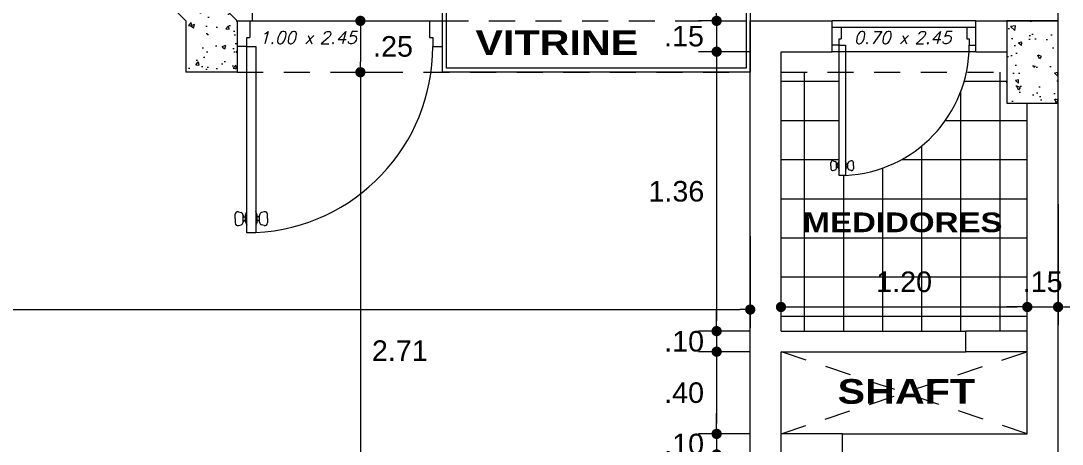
# Model space of a CAD drawing. Header units: millimetres. Extents: x 2178 to 2304, y 1220 to 1359.
# Drawn here: x 2189.9 to 2194.97, y 1332.26 to 1334.32 of the extents above; entities that cross this region are included whole.
import ezdxf
from ezdxf.enums import TextEntityAlignment as Align

# ---------------------------------------------------------------- set-up
doc = ezdxf.new("R2010")
doc.units = ezdxf.units.MM
doc.linetypes.add('HIDDEN', pattern=[9.524999999999999, 6.35, -3.175])
doc.layers.get('0').update_dxf_attribs({"lineweight": 0})
for name, color, linetype, lineweight in [('carpinteria', 12, 'Continuous', 5), ('PLUMA 7', 10, 'Continuous', 0), ('PROY', 13, 'HIDDEN', 13), ('TEXTO', 5, 'Continuous', 18), ('TEXTOS', 42, 'Continuous', 13)]:
    doc.layers.add(name, color=color, linetype=linetype, lineweight=lineweight)
doc.layers.add('pisos....', color=7, linetype='Continuous', lineweight=5, true_color=0x7c7f7e)
doc.styles.add('ARIAL', font='arial.ttf')
doc.styles.add('ARIAL-N', font='arialbd.ttf')
doc.styles.add('SIMPLEX', font='simplex.shx', dxfattribs={"width": 1.2, "oblique": 15})
doc.dimstyles.new('RPM 50', dxfattribs={"dimtxt": 0.1, "dimasz": 0.05, "dimexe": 0.08849999999999973, "dimexo": 0.1535, "dimgap": 0.07099999999999997, "dimtad": 2, "dimtih": 1, "dimtoh": 1, "dimzin": 4, "dimdsep": 46, "dimtxsty": 'ARIAL', "dimblk": 'DOT', "dimcen": 0.4, "dimdle": 0.25, "dimclrd": 8, "dimclre": 8, "dimclrt": 9, "dimadec": 0, "dimazin": 0, "dimtfac": 1, "dimtix": 1, "dimtmove": 0, "dimatfit": 3, "dimldrblk": 'DOT', "dimfxl": 0.5, "dimfxlon": 1, "dimlwd": 0, "dimlwe": 0, "dimarcsym": 0})

# ---------------------------------------------------------------- blocks, each defined once
blk = doc.blocks.new('puerta de 0.80')
for p, q in [((0, 0.7578726278069325), (0, 0.8078726278070008)), ((0, 0.05787262780700075), (0, 0.8078726278070008)), ((0.1000000000000227, 0.770372627806978), (0.1000000000000227, 0.8078726278070008)), ((0, 0.7578726278069325), (0.06500000000005457, 0.7578726278069325)), ((0.06500000000005457, 0.7578726278069325), (0.06500000000005457, 0.770372627806978)), ((0.06500000000005457, 0.770372627806978), (0.1000000000000227, 0.770372627806978)), ((0.7699992280930701, 0.1257452267906274), (0.753031481821381, 0.1257452267906274)), ((0.7699992280930701, 0.1257452267906274), (0.7869669743646455, 0.1257452267906274)), ((0.743372223558481, 0.1131570363396577), (0.7462233707656196, 0.1025164101029077)), ((0.7820575276252839, 0.09510460055400927), (0.7558826290285197, 0.09510460055400927)), ((0.7558826290285197, 0.09510460055400927), (0.7579409285608563, 0.09510460055400927)), ((0.7820575276252839, 0.08545825626470105), (0.7558826290285197, 0.08545825626470105)), ((0.762940928560738, 0.09010460055401381), (0.762940928560738, 0.08545825626470105)), ((0.7770575276252885, 0.09010460055401381), (0.7770575276252885, 0.08545825626470105)), ((0.7841158271576205, 0.09510460055400927), (0.7820575276252839, 0.09510460055400927)), ((0.7966262326275455, 0.1131570363396577), (0.7937750854204069, 0.1025164101029077)), ((0, 0.007872627806932542), (0, 0.05787262780700075)), ((0, 0.05787262780700075), (0.06500000000005457, 0.05787262780700075)), ((0.06500000000005457, 0.04537262780695528), (0.06500000000005457, 0.05787262780700075)), ((0.1000000000000227, 0.04537262780695528), (0.06500000000005457, 0.04537262780695528)), ((0.1000000000000227, 0.08037262780703713), (0.8250000000000455, 0.08037262780703713)), ((0.1000000000000227, 0.04537262780695528), (0.1000000000000227, 0.08037262780703713)), ((0.8250000000000455, 0.04537262780695528), (0.1000000000000227, 0.04537262780695528)), ((0.1000000000000227, 0.04537262780695528), (0.1000000000000227, 0.007872627806932542)), ((0.8250000000000455, 0.04537262780695528), (0.7720000000000482, 0.04537262780695528)), ((0.8250000000000455, 0.08037262780703713), (0.8250000000000455, 0.04537262780695528)), ((0.743372223558481, 0.01258821927433473), (0.7462233707656196, 0.02322884551108473)), ((0.7699992280930701, 2.882325134123676e-08), (0.753031481821381, 2.882325134123676e-08)), ((0.7820575276252839, 0.04028699934929136), (0.7558826290285197, 0.04028699934929136)), ((0.7820575276252839, 0.03064065505998315), (0.7558826290285197, 0.03064065505998315)), ((0.7558826290285197, 0.03064065505998315), (0.7579409285608563, 0.03064065505998315)), ((0.762940928560738, 0.0356406550599786), (0.762940928560738, 0.04028699934929136)), ((0.7699992280930701, 2.882325134123676e-08), (0.7869669743646455, 2.882325134123676e-08)), ((0.7770575276252885, 0.0356406550599786), (0.7770575276252885, 0.04028699934929136)), ((0.7841158271576205, 0.03064065505998315), (0.7820575276252839, 0.03064065505998315)), ((0.7966262326275455, 0.01258821927433473), (0.7937750854204069, 0.02322884551108473))]:
    blk.add_line(p, q)
at = {"linetype": 'Continuous', "lineweight": 0}
for p, q in [((0.7558826290285197, 0.08545825626470105), (0.7419099796773025, 0.08037262780692345)), ((0.7820575276252839, 0.08545825626470105), (0.796030176976501, 0.08037262780692345)), ((0.7558826290285197, 0.04028699934929136), (0.7419099796773025, 0.04537262780695528)), ((0.7820575276252839, 0.04028699934929136), (0.796030176976501, 0.04537262780695528))]:
    blk.add_line(p, q, dxfattribs=at)
for centre, radius, start, end in [((0.1000000000000227, 0.04537262780695528), 0.725, 2.767078666097358, 90), ((0.753031481821381, 0.1157452267906365), 0.01, 90, 195.0000000000087), ((0.7869669743646455, 0.1157452267906365), 0.01, 344.9999999999912, 90), ((0.7558826290285197, 0.1051046005540002), 0.01, 195.0000000001698, 270), ((0.7579409285607426, 0.09010460055401381), 0.005, 0, 90), ((0.7820575276252839, 0.09010460055401381), 0.005, 90, 180), ((0.7841158271575068, 0.1051046005540002), 0.01, 270, 344.9999999998302), ((0.753031481821381, 0.01000002882324225), 0.01, 164.9999999999913, 270), ((0.7558826290285197, 0.02064065505999224), 0.01, 90, 164.9999999998302), ((0.7579409285607426, 0.0356406550599786), 0.005, 270, 0), ((0.7820575276252839, 0.0356406550599786), 0.005, 180, 270), ((0.7841158271575068, 0.02064065505999224), 0.01, 15.00000000016984, 90), ((0.7869669743646455, 0.01000002882324225), 0.01, 270, 15.00000000000872)]:
    blk.add_arc(centre, radius, start, end)
blk = doc.blocks.new('P')
at = {"style": 'SIMPLEX', "oblique": 15}
blk.add_text('x', height=0.06, dxfattribs=at).set_placement((-0.01697368369676155, 0.0255492955629677))
blk.add_attdef('L', text='', height=0.06, dxfattribs=at).set_placement((-0.057659880294743, 0.02554929556297481), align=Align.RIGHT)
blk.add_attdef('H', (0.05806964743619147, 0.02554929556297481), '', height=0.06, dxfattribs=at)
blk = doc.blocks.new('_DOT')
at = {"color": 0, "linetype": 'ByBlock'}
blk.add_line((-0.5, 0), (-1, 0), dxfattribs=at)
at = {"color": 0, "linetype": 'ByBlock', "const_width": 0.5}
blk.add_lwpolyline([(-0.25, 0, 1), (0.25, 0, 1)], format="xyb", close=True, dxfattribs=at)
blk = doc.blocks.new('*D988')
at = {"color": 8, "lineweight": 0, "transparency": 16777216}
for p, q in [((2184.77631320559, 1333.272000702752), (2184.77631320559, 1332.826212895096)), ((2193.45131320559, 1333.272000702752), (2193.45131320559, 1332.826212895096)), ((2184.82631320559, 1332.914712895096), (2193.40131320559, 1332.914712895096))]:
    blk.add_line(p, q, dxfattribs=at)
at = {"layer": 'Defpoints', "color": 0, "transparency": 16777216}
for p in [(2184.77631320559, 1333.425500702752), (2193.45131320559, 1333.425500702752), (2193.45131320559, 1332.914712895096)]:
    blk.add_point(p, dxfattribs=at)
at = {"color": 8, "lineweight": 0, "transparency": 16777216, "xscale": 0.05, "yscale": 0.05, "zscale": 0.05, "rotation": 180}
blk.add_blockref('_DOT', (2184.77631320559, 1332.914712895096), dxfattribs=at)
at = {"color": 8, "lineweight": 0, "transparency": 16777216, "xscale": 0.05, "yscale": 0.05, "zscale": 0.05}
blk.add_blockref('_DOT', (2193.45131320559, 1332.914712895096), dxfattribs=at)
at = {"color": 9, "transparency": 16777216, "insert": (2189.11381320559, 1332.792655596324), "char_height": 0.1, "attachment_point": 5, "style": 'ARIAL'}
blk.add_mtext('8.68', dxfattribs=at)
blk = doc.blocks.new('*D989')
at = {"color": 8, "lineweight": 0, "transparency": 16777216}
for p, q in [((2193.287570721296, 1334.369712895097), (2193.287570721296, 1334.419712895097)), ((2193.287570721296, 1334.319712895097), (2193.199070721296, 1334.319712895097)), ((2193.287570721296, 1334.319712895097), (2193.287570721296, 1334.169712895097)), ((2193.447813205592, 1334.169712895097), (2193.199070721296, 1334.169712895097)), ((2193.287570721296, 1334.119712895097), (2193.287570721296, 1334.069712895097))]:
    blk.add_line(p, q, dxfattribs=at)
at = {"layer": 'Defpoints', "color": 0, "transparency": 16777216}
for p in [(2193.298401821466, 1334.319712895097), (2193.287570721296, 1334.169712895097), (2193.601313205591, 1334.169712895097)]:
    blk.add_point(p, dxfattribs=at)
at = {"color": 8, "lineweight": 0, "transparency": 16777216, "xscale": 0.05, "yscale": 0.05, "zscale": 0.05}
for p, rotation in [((2193.287570721296, 1334.319712895097), 270), ((2193.287570721296, 1334.169712895097), 90)]:
    blk.add_blockref('_DOT', p, dxfattribs=dict(at, rotation=rotation))
at = {"color": 9, "transparency": 16777216, "insert": (2193.128610284734, 1334.244712895096), "char_height": 0.1, "attachment_point": 5, "style": 'ARIAL'}
blk.add_mtext('.15', dxfattribs=at)
blk = doc.blocks.new('*D990')
at = {"color": 8, "lineweight": 0, "transparency": 16777216}
for p, q in [((2193.447813205592, 1334.169712895097), (2193.199070721296, 1334.169712895097)), ((2193.287570721296, 1334.119712895097), (2193.287570721296, 1332.859712895097)), ((2193.447813205592, 1332.809712895097), (2193.199070721296, 1332.809712895097))]:
    blk.add_line(p, q, dxfattribs=at)
at = {"layer": 'Defpoints', "color": 0, "transparency": 16777216}
for p in [(2193.601313205591, 1334.169712895097), (2193.287570721296, 1332.809712895097), (2193.601313205591, 1332.809712895097)]:
    blk.add_point(p, dxfattribs=at)
at = {"color": 8, "lineweight": 0, "transparency": 16777216, "xscale": 0.05, "yscale": 0.05, "zscale": 0.05}
for p, rotation in [((2193.287570721296, 1334.169712895097), 90), ((2193.287570721296, 1332.809712895097), 270)]:
    blk.add_blockref('_DOT', p, dxfattribs=dict(at, rotation=rotation))
at = {"color": 9, "transparency": 16777216, "insert": (2193.091434295648, 1333.489712895096), "char_height": 0.1, "attachment_point": 5, "style": 'ARIAL'}
blk.add_mtext('1.36', dxfattribs=at)
blk = doc.blocks.new('*D991')
at = {"color": 8, "lineweight": 0, "transparency": 16777216}
for p, q in [((2193.287570721296, 1332.859712895097), (2193.287570721296, 1332.909712895097)), ((2193.447813205592, 1332.809712895097), (2193.199070721296, 1332.809712895097)), ((2193.287570721296, 1332.809712895097), (2193.287570721296, 1332.709712895097)), ((2193.447813205592, 1332.709712895097), (2193.199070721296, 1332.709712895097)), ((2193.287570721296, 1332.659712895097), (2193.287570721296, 1332.609712895097))]:
    blk.add_line(p, q, dxfattribs=at)
at = {"layer": 'Defpoints', "color": 0, "transparency": 16777216}
for p in [(2193.601313205591, 1332.809712895097), (2193.287570721296, 1332.709712895097), (2193.601313205591, 1332.709712895097)]:
    blk.add_point(p, dxfattribs=at)
at = {"color": 8, "lineweight": 0, "transparency": 16777216, "xscale": 0.05, "yscale": 0.05, "zscale": 0.05}
for p, rotation in [((2193.287570721296, 1332.809712895097), 270), ((2193.287570721296, 1332.709712895097), 90)]:
    blk.add_blockref('_DOT', p, dxfattribs=dict(at, rotation=rotation))
at = {"color": 9, "transparency": 16777216, "insert": (2193.129155987326, 1332.759712895096), "char_height": 0.1, "attachment_point": 5, "style": 'ARIAL'}
blk.add_mtext('.10', dxfattribs=at)
blk = doc.blocks.new('*D992')
at = {"color": 8, "lineweight": 0, "transparency": 16777216}
for p, q in [((2193.447813205592, 1332.709712895097), (2193.199070721296, 1332.709712895097)), ((2193.287570721296, 1332.659712895097), (2193.287570721296, 1332.359712895097)), ((2193.447813205592, 1332.309712895097), (2193.199070721296, 1332.309712895097))]:
    blk.add_line(p, q, dxfattribs=at)
at = {"layer": 'Defpoints', "color": 0, "transparency": 16777216}
for p in [(2193.601313205591, 1332.709712895097), (2193.287570721296, 1332.309712895097), (2193.601313205591, 1332.309712895097)]:
    blk.add_point(p, dxfattribs=at)
at = {"color": 8, "lineweight": 0, "transparency": 16777216, "xscale": 0.05, "yscale": 0.05, "zscale": 0.05}
for p, rotation in [((2193.287570721296, 1332.709712895097), 90), ((2193.287570721296, 1332.309712895097), 270)]:
    blk.add_blockref('_DOT', p, dxfattribs=dict(at, rotation=rotation))
at = {"color": 9, "transparency": 16777216, "insert": (2193.129155987326, 1332.509712895096), "char_height": 0.1, "attachment_point": 5, "style": 'ARIAL'}
blk.add_mtext('.40', dxfattribs=at)
blk = doc.blocks.new('*D993')
at = {"color": 8, "lineweight": 0, "transparency": 16777216}
for p, q in [((2193.287570721296, 1332.359712895097), (2193.287570721296, 1332.409712895097)), ((2193.447813205592, 1332.309712895097), (2193.199070721296, 1332.309712895097)), ((2193.287570721296, 1332.309712895097), (2193.287570721296, 1332.209712895097)), ((2193.447813205592, 1332.209712895097), (2193.199070721296, 1332.209712895097)), ((2193.287570721296, 1332.159712895097), (2193.287570721296, 1332.109712895097))]:
    blk.add_line(p, q, dxfattribs=at)
at = {"layer": 'Defpoints', "color": 0, "transparency": 16777216}
for p in [(2193.601313205591, 1332.309712895097), (2193.287570721296, 1332.209712895097), (2193.601313205591, 1332.209712895097)]:
    blk.add_point(p, dxfattribs=at)
at = {"color": 8, "lineweight": 0, "transparency": 16777216, "xscale": 0.05, "yscale": 0.05, "zscale": 0.05}
for p, rotation in [((2193.287570721296, 1332.309712895097), 270), ((2193.287570721296, 1332.209712895097), 90)]:
    blk.add_blockref('_DOT', p, dxfattribs=dict(at, rotation=rotation))
at = {"color": 9, "transparency": 16777216, "insert": (2193.129155987326, 1332.259712895096), "char_height": 0.1, "attachment_point": 5, "style": 'ARIAL'}
blk.add_mtext('.10', dxfattribs=at)
blk = doc.blocks.new('*D995')
at = {"color": 8, "lineweight": 0, "transparency": 16777216}
for p, q in [((2191.55180110234, 1334.319712895097), (2191.640301102339, 1334.319712895097)), ((2191.55180110234, 1334.269712895097), (2191.55180110234, 1334.119712895097)), ((2191.55180110234, 1334.069712895097), (2191.640301102339, 1334.069712895097))]:
    blk.add_line(p, q, dxfattribs=at)
at = {"layer": 'Defpoints', "color": 0, "transparency": 16777216}
for p in [(2191.482563205591, 1334.319712895097), (2191.482563205591, 1334.069712895097), (2191.55180110234, 1334.069712895097)]:
    blk.add_point(p, dxfattribs=at)
at = {"color": 8, "lineweight": 0, "transparency": 16777216, "xscale": 0.05, "yscale": 0.05, "zscale": 0.05}
for p, rotation in [((2191.55180110234, 1334.319712895097), 90), ((2191.55180110234, 1334.069712895097), 270)]:
    blk.add_blockref('_DOT', p, dxfattribs=dict(at, rotation=rotation))
at = {"color": 9, "transparency": 16777216, "insert": (2191.710761538902, 1334.194712895096), "char_height": 0.1, "attachment_point": 5, "style": 'ARIAL'}
blk.add_mtext('.25', dxfattribs=at)
blk = doc.blocks.new('*D996')
at = {"color": 8, "lineweight": 0, "transparency": 16777216}
for p, q in [((2191.551801102339, 1334.069712895097), (2191.640301102339, 1334.069712895097)), ((2191.551801102339, 1334.019712895097), (2191.551801102339, 1331.409712895097)), ((2191.10481320559, 1331.359712895097), (2191.640301102339, 1331.359712895097))]:
    blk.add_line(p, q, dxfattribs=at)
at = {"layer": 'Defpoints', "color": 0, "transparency": 16777216}
for p in [(2191.482563205591, 1334.069712895097), (2190.95131320559, 1331.359712895097), (2191.551801102339, 1331.359712895097)]:
    blk.add_point(p, dxfattribs=at)
at = {"color": 8, "lineweight": 0, "transparency": 16777216, "xscale": 0.05, "yscale": 0.05, "zscale": 0.05}
for p, rotation in [((2191.551801102339, 1334.069712895097), 90), ((2191.551801102339, 1331.359712895097), 270)]:
    blk.add_blockref('_DOT', p, dxfattribs=dict(at, rotation=rotation))
at = {"color": 9, "transparency": 16777216, "insert": (2191.743878864958, 1332.714712895096), "char_height": 0.1, "attachment_point": 5, "style": 'ARIAL'}
blk.add_mtext('2.71', dxfattribs=at)
blk = doc.blocks.new('*D923')
at = {"color": 8, "lineweight": 0, "transparency": 16777216}
for p, q in [((2193.60131320559, 1332.927212895097), (2193.60131320559, 1333.015712895097)), ((2194.80131320559, 1332.927212895097), (2194.80131320559, 1333.015712895097)), ((2193.651313205591, 1332.927212895097), (2194.75131320559, 1332.927212895097))]:
    blk.add_line(p, q, dxfattribs=at)
at = {"layer": 'Defpoints', "color": 0, "transparency": 16777216}
for p in [(2193.60131320559, 1332.919179785564), (2194.80131320559, 1332.927212895097), (2194.80131320559, 1332.919179785564)]:
    blk.add_point(p, dxfattribs=at)
at = {"color": 8, "lineweight": 0, "transparency": 16777216, "xscale": 0.05, "yscale": 0.05, "zscale": 0.05, "rotation": 180}
blk.add_blockref('_DOT', (2193.60131320559, 1332.927212895097), dxfattribs=at)
at = {"color": 8, "lineweight": 0, "transparency": 16777216, "xscale": 0.05, "yscale": 0.05, "zscale": 0.05}
blk.add_blockref('_DOT', (2194.80131320559, 1332.927212895097), dxfattribs=at)
at = {"color": 9, "transparency": 16777216, "insert": (2194.20131320559, 1333.049270193869), "char_height": 0.1, "attachment_point": 5, "style": 'ARIAL'}
blk.add_mtext('1.20', dxfattribs=at)
blk = doc.blocks.new('*D924')
at = {"color": 8, "lineweight": 0, "transparency": 16777216}
for p, q in [((2194.95131320559, 1333.427212895097), (2194.95131320559, 1332.838712895096)), ((2194.80131320559, 1332.927212895097), (2194.80131320559, 1333.015712895097)), ((2194.75131320559, 1332.927212895097), (2194.70131320559, 1332.927212895097)), ((2194.80131320559, 1332.927212895097), (2194.95131320559, 1332.927212895097)), ((2195.001313205591, 1332.927212895097), (2195.05131320559, 1332.927212895097))]:
    blk.add_line(p, q, dxfattribs=at)
at = {"layer": 'Defpoints', "color": 0, "transparency": 16777216}
for p in [(2194.95131320559, 1333.919712895096), (2194.80131320559, 1332.919179785564), (2194.95131320559, 1332.927212895097)]:
    blk.add_point(p, dxfattribs=at)
at = {"color": 8, "lineweight": 0, "transparency": 16777216, "xscale": 0.05, "yscale": 0.05, "zscale": 0.05}
blk.add_blockref('_DOT', (2194.80131320559, 1332.927212895097), dxfattribs=at)
at = {"color": 8, "lineweight": 0, "transparency": 16777216, "xscale": 0.05, "yscale": 0.05, "zscale": 0.05, "rotation": 180}
blk.add_blockref('_DOT', (2194.95131320559, 1332.927212895097), dxfattribs=at)
at = {"color": 9, "transparency": 16777216, "insert": (2194.87631320559, 1333.049270193869), "char_height": 0.1, "attachment_point": 5, "style": 'ARIAL'}
blk.add_mtext('.15', dxfattribs=at)
blk = doc.blocks.new('*D925')
at = {"color": 8, "lineweight": 0, "transparency": 16777216}
for p, q in [((2194.95131320559, 1333.427212895097), (2194.95131320559, 1332.838712895096)), ((2198.30131320559, 1332.927212895097), (2198.30131320559, 1333.015712895097)), ((2195.001313205591, 1332.927212895097), (2198.25131320559, 1332.927212895097))]:
    blk.add_line(p, q, dxfattribs=at)
at = {"layer": 'Defpoints', "color": 0, "transparency": 16777216}
for p in [(2194.95131320559, 1333.919712895096), (2198.30131320559, 1332.927212895097), (2198.30131320559, 1332.927212895097)]:
    blk.add_point(p, dxfattribs=at)
at = {"color": 8, "lineweight": 0, "transparency": 16777216, "xscale": 0.05, "yscale": 0.05, "zscale": 0.05, "rotation": 180}
blk.add_blockref('_DOT', (2194.95131320559, 1332.927212895097), dxfattribs=at)
at = {"color": 8, "lineweight": 0, "transparency": 16777216, "xscale": 0.05, "yscale": 0.05, "zscale": 0.05}
blk.add_blockref('_DOT', (2198.30131320559, 1332.927212895097), dxfattribs=at)
at = {"color": 9, "transparency": 16777216, "insert": (2196.62631320559, 1332.805121489912), "char_height": 0.1, "attachment_point": 5, "style": 'ARIAL'}
blk.add_mtext('3.35', dxfattribs=at)

msp = doc.modelspace()

# ---------------------------------------------------------------- hatches: boundary and pattern name
h = msp.add_hatch()
h.set_pattern_fill('AR-CONC', color=256, scale=0.001)
h.set_pattern_definition([(49.99999999999999, (1019.093095671087, -426.9564722311436), (0.182184668996004, -0.01593908553890309), [0.01905, -0.20955]), (355, (1019.093095671087, -426.9564722311436), (-0.03524342142496934, 0.1910568452390352), [0.01524, -0.16764058417]), (100.4514447, (1019.108277678087, -426.9578004846437), (0.1469412470903533, 0.1751177519121951), [0.01619000879999999, -0.1780902445999999]), (46.18420000000001, (1019.093095671087, -426.9056722311436), (0.2710790408921299, -0.04204232793272715), [0.028575, -0.314325]), (96.63555760999992, (1019.115685571087, -426.9091757311437), (0.237404134051503, 0.2474261245977215), [0.02428502314, -0.26713560816]), (351.1841511700001, (1019.093095671087, -426.9056722311436), (0.237404134064977, 0.2474261245855326), [0.02285996707, -0.25145973192]), (21, (1019.118495671087, -426.9183722311436), (0.1516143912691325, -0.1022651981870876), [0.01905, -0.20955]), (326.0000000000001, (1019.118495671087, -426.9183722311436), (0.06180202834764707, 0.1841879661223193), [0.01524, -0.16764]), (71.45144499999999, (1019.131130203687, -426.9268943310435), (0.2134164192787162, 0.08192276888590524), [0.0161900088, -0.1780899376]), (37.50000000000001, (1019.093095671087, -426.9564722311436), (0.003088603250591816, 0.0845550388731531), [0, -0.165608, 0, -0.17018, 0, -0.168275]), (7.499999999999999, (1019.093095671087, -426.9564722311436), (0.06681966251030574, 0.1001805748181195), [0, -0.09702799999999999, 0, -0.161798, 0, -0.06413500000000001]), (327.5, (1019.036453671087, -426.9564722311436), (0.1355905951668714, -0.005728743992673458), [0, -0.0635, 0, -0.19812, 0, -0.26289]), (317.5, (1019.011053671087, -426.9564722311436), (0.148129181386018, 0.02542649103333302), [0, -0.08255, 0, -0.131572, 0, -0.18669])])
h.paths.add_polyline_path([(2190.40131320559, 1334.619712895096), (2190.70131320559, 1334.319712895096), (2190.70131320559, 1334.069712895096), (2190.95131320559, 1334.069712895096), (2190.95131320559, 1334.319712895096), (2190.45131320559, 1334.819712895096), (2190.05131320559, 1334.819712895096), (2190.05131320559, 1334.619712895096)])
h = msp.add_hatch()
h.set_pattern_fill('AR-CONC', color=256, scale=0.001, angle=90)
h.set_pattern_definition([(140, (3965.627498331831, 164.8864953605932), (0.0159390855389031, 0.182184668996004), [0.01905, -0.20955]), (85, (3965.627498331831, 164.8864953605932), (-0.1910568452390352, -0.03524342142496933), [0.01524, -0.16764058417]), (190.4514447, (3965.628826585331, 164.9016773675933), (-0.1751177519121951, 0.1469412470903533), [0.01619000879999999, -0.1780902445999999]), (136.1842, (3965.57669833183, 164.8864953605932), (0.04204232793272716, 0.2710790408921299), [0.02857499999999998, -0.3143249999999997]), (186.6355576099999, (3965.58020183183, 164.9090852605932), (-0.2474261245977215, 0.237404134051503), [0.02428502314, -0.26713560816]), (81.18415117000002, (3965.57669833183, 164.8864953605932), (-0.2474261245855326, 0.2374041340649771), [0.02285996707, -0.25145973192]), (111, (3965.589398331831, 164.9118953605932), (0.1022651981870876, 0.1516143912691325), [0.01905, -0.20955]), (56.00000000000002, (3965.589398331831, 164.9118953605932), (-0.1841879661223193, 0.06180202834764709), [0.01524, -0.16764]), (161.451445, (3965.59792043173, 164.9245298931933), (-0.08192276888590523, 0.2134164192787162), [0.0161900088, -0.1780899376]), (127.5, (3965.627498331831, 164.8864953605932), (-0.0845550388731531, 0.003088603250591822), [0, -0.165608, 0, -0.17018, 0, -0.168275]), (97.49999999999993, (3965.627498331831, 164.8864953605932), (-0.1001805748181195, 0.06681966251030574), [0, -0.09702799999999998, 0, -0.161798, 0, -0.064135]), (57.49999999999998, (3965.627498331831, 164.8298533605932), (0.005728743992673467, 0.1355905951668714), [0, -0.06349999999999988, 0, -0.1981199999999998, 0, -0.2628899999999995]), (47.49999999999999, (3965.627498331831, 164.8044533605932), (-0.02542649103333301, 0.148129181386018), [0, -0.08255, 0, -0.131572, 0, -0.18669])])
h.paths.add_polyline_path([(2194.95131320559, 1334.319712895096), (2194.70131320559, 1334.319712895096), (2194.70131320559, 1333.919712895096), (2194.95131320559, 1333.919712895096)])
at = {"layer": 'pisos....'}
h = msp.add_hatch(dxfattribs=at)
h.set_pattern_fill('NET', color=256, scale=0.06)
h.set_pattern_definition([(0, (1019.093095671087, -426.9564722311436), (0, 0.1905), []), (90, (1019.093095671087, -426.9564722311436), (-0.1905, 1.166437552015814e-17), [])])
h.paths.add_polyline_path([(2194.80131320559, 1333.919712895096), (2194.70131320559, 1333.919712895096), (2194.70131320559, 1334.069712895096), (2194.504774622552, 1334.069712895096, -0.340877615122667), (2193.91475070559, 1333.567327550438), (2193.91475070559, 1333.566587895097), (2193.88412570559, 1333.566587895097), (2193.88412570559, 1333.591936490242), (2193.878471015759, 1333.607472622867, 0.7209422689804917), (2193.871153996549, 1333.603551074287, -0.3779349762624701), (2193.864749896082, 1333.593909695354), (2193.855439348124, 1333.591414941547, -0.4931454260358832), (2193.84442468148, 1333.599866792527), (2193.84442468148, 1333.614713570515), (2193.84442468148, 1333.629560348503, -0.4931454260358841), (2193.855439348124, 1333.638012199483), (2193.864749896081, 1333.635517445676, -0.3394542588609708), (2193.871235229437, 1333.627065594696), (2193.871235229437, 1333.625264582606, 1.222951926278527), (2193.879640135979, 1333.626967661658), (2193.88412570559, 1333.639291662879), (2193.88412570559, 1334.069712895096), (2193.60131320559, 1334.069712895096), (2193.60131320559, 1332.809712895096), (2194.50131320559, 1332.809712895096), (2194.80131320559, 1332.809712895096)])

# ---------------------------------------------------------------- linework, layer by layer
for points in [[(2191.95131320559, 1334.069712895096), (2191.95131320559, 1334.419712895096), (2193.45131320559, 1334.419712895096), (2193.45131320559, 1334.069712895096)], [(2191.97131320559, 1334.089712895096), (2191.97131320559, 1334.399712895096), (2193.43131320559, 1334.399712895096), (2193.43131320559, 1334.089712895096)]]:
    msp.add_lwpolyline(points, close=True)
for points in [[(2194.55131320559, 1334.319712895096), (2193.85131320559, 1334.319712895096)], [(2194.55131320559, 1334.169712895096), (2193.85131320559, 1334.169712895096)], [(2194.80131320559, 1332.809712895096), (2194.50131320559, 1332.809712895096)], [(2194.80131320559, 1332.709712895097), (2194.50131320559, 1332.709712895097)], [(2193.90131320559, 1332.309712895096), (2193.60131320559, 1332.309712895096)]]:
    msp.add_lwpolyline(points)
msp.add_lwpolyline([(2191.02631320559, 1334.319712895096), (2191.026313205582, 1337.719712895098)], dxfattribs=at)
at = {"layer": 'PLUMA 7'}
for points in [[(2190.95131320559, 1334.319712895096), (2190.45131320559, 1334.819712895096)], [(2190.70131320559, 1334.319712895096), (2190.40131320559, 1334.619712895096)], [(2190.70131320559, 1334.319712895096), (2190.70131320559, 1334.069712895096)], [(2190.95131320559, 1334.319712895096), (2190.95131320559, 1334.069712895096)], [(2193.45131320559, 1331.509712895097), (2193.45131320559, 1334.319712895096)], [(2193.45131320559, 1334.319712895096), (2193.85131320559, 1334.319712895096)], [(2193.85131320559, 1334.169712895096), (2193.85131320559, 1334.319712895096)], [(2194.55131320559, 1334.319712895096), (2194.95131320559, 1334.319712895096)], [(2194.55131320559, 1334.169712895096), (2194.55131320559, 1334.319712895096)], [(2194.95131320559, 1330.809712895096), (2194.95131320559, 1334.319712895096)], [(2193.60131320559, 1332.809712895096), (2193.60131320559, 1334.169712895096)], [(2193.60131320559, 1334.169712895096), (2193.85131320559, 1334.169712895096)], [(2194.55131320559, 1334.169712895096), (2194.70131320559, 1334.169712895096)], [(2190.95131320559, 1334.069712895096), (2190.70131320559, 1334.069712895096)], [(2194.80131320559, 1332.309712895096), (2194.80131320559, 1333.919712895096)], [(2193.60131320559, 1332.809712895096), (2194.50131320559, 1332.809712895096)], [(2194.50131320559, 1332.709712895097), (2194.50131320559, 1332.809712895096)], [(2193.60131320559, 1331.509712895097), (2193.60131320559, 1332.709712895097)], [(2193.60131320559, 1332.709712895097), (2194.50131320559, 1332.709712895097)], [(2193.90131320559, 1332.309712895096), (2194.80131320559, 1332.309712895096)], [(2193.90131320559, 1332.209712895097), (2193.90131320559, 1332.309712895096)]]:
    msp.add_lwpolyline(points, dxfattribs=at)
msp.add_lwpolyline([(2194.70131320559, 1333.919712895096), (2194.95131320559, 1333.919712895096), (2194.95131320559, 1334.319712895096), (2194.70131320559, 1334.319712895096)], close=True, dxfattribs=at)
at = {"layer": 'PROY', "ltscale": 0.02, "flags": 128}
for points in [[(2194.95131320559, 1334.319712895096), (2194.95131320559, 1335.719712895096)], [(2191.95131320559, 1334.319712895096), (2193.43131320559, 1334.319712895096)], [(2190.95131320559, 1334.069712895096), (2193.45131320559, 1334.069712895096)], [(2193.60131320559, 1334.069712895096), (2194.70131320559, 1334.069712895096)], [(2193.60131320559, 1332.309712895096), (2194.80131320559, 1332.709712895097)], [(2194.80131320559, 1332.309712895096), (2193.60131320559, 1332.709712895097)]]:
    msp.add_lwpolyline(points, dxfattribs=at)

# ---------------------------------------------------------------- block references
at = {"layer": 'carpinteria', "rotation": 270}
for p, xscale, yscale, zscale in [((2190.941472420832, 1334.319712895096), 1.25, 1.25, 1.25), ((2193.844424656259, 1334.288462895096), 0.875, 0.875, 0.875)]:
    msp.add_blockref('puerta de 0.80', p, dxfattribs=dict(at, xscale=xscale, yscale=yscale, zscale=zscale))
at = {"layer": 'TEXTOS'}
for p, values in [((2191.295643095928, 1334.183020453638), {'H': '2.45', 'L': '1.00'}), ((2194.193545594126, 1334.183020453638), {'H': '2.45', 'L': '0.70'})]:
    msp.add_blockref('P', p, dxfattribs=at).add_auto_attribs(values)

# ---------------------------------------------------------------- texts
at = {"layer": 'TEXTO', "style": 'ARIAL-N', "width": 1.2}
for s, height, p in [('VITRINE', 0.12, (2192.509012071902, 1334.153930282286)), ('MEDIDORES', 0.096, (2194.193234020993, 1333.291167815259)), ('SHAFT', 0.12, (2194.21215320488, 1332.456189592671))]:
    msp.add_text(s, height=height, dxfattribs=at).set_placement(p, align=Align.CENTER)

# ---------------------------------------------------------------- dimensions: what is measured, and where the dimension line sits
for base, p1, p2, picture, middle in [((2193.287570721296, 1334.169712895097), (2193.298401821465, 1334.319712895096), (2193.60131320559, 1334.169712895096), '*D989', (2193.128610284734, 1334.244712895096)), ((2191.55180110234, 1334.069712895097), (2191.48256320559, 1334.319712895096), (2191.48256320559, 1334.069712895096), '*D995', (2191.710761538902, 1334.194712895096))]:
    dim = msp.add_linear_dim(base=base, p1=p1, p2=p2, angle=90, dimstyle='RPM 50')
    dim.commit()
    dim.dimension.update_dxf_attribs({"geometry": picture, "text_midpoint": middle})
for base, p1, p2, picture, middle in [((2193.287570721296, 1332.809712895097), (2193.60131320559, 1334.169712895096), (2193.60131320559, 1332.809712895096), '*D990', (2193.091434295648, 1333.489712895096)), ((2191.551801102339, 1331.359712895097), (2191.48256320559, 1334.069712895096), (2190.951313205589, 1331.359712895096), '*D996', (2191.743878864958, 1332.714712895096)), ((2193.287570721296, 1332.709712895097), (2193.60131320559, 1332.809712895096), (2193.60131320559, 1332.709712895097), '*D991', (2193.129155987326, 1332.759712895096)), ((2193.287570721296, 1332.309712895097), (2193.60131320559, 1332.709712895097), (2193.60131320559, 1332.309712895096), '*D992', (2193.129155987326, 1332.509712895096)), ((2193.287570721296, 1332.209712895097), (2193.60131320559, 1332.309712895096), (2193.60131320559, 1332.209712895097), '*D993', (2193.129155987326, 1332.259712895096))]:
    dim = msp.add_linear_dim(base=base, p1=p1, p2=p2, angle=90, dimstyle='RPM 50', override={"dimtmove": 1})
    dim.commit()
    dim.dimension.update_dxf_attribs({"geometry": picture, "text_midpoint": middle})
for base, p1, p2, picture, middle in [((2194.95131320559, 1332.927212895097), (2194.80131320559, 1332.919179785564), (2194.95131320559, 1333.919712895096), '*D924', (2194.87631320559, 1333.049270193869)), ((2198.30131320559, 1332.927212895097), (2194.95131320559, 1333.919712895096), (2198.30131320559, 1332.927212895097), '*D925', (2196.62631320559, 1332.805121489912))]:
    dim = msp.add_linear_dim(base=base, p1=p1, p2=p2, dimstyle='RPM 50', override={"dimtmove": 1})
    dim.commit()
    dim.dimension.update_dxf_attribs({"geometry": picture, "text_midpoint": middle})
for base, p1, p2, picture, middle in [((2193.45131320559, 1332.914712895096), (2184.77631320559, 1333.425500702752), (2193.45131320559, 1333.425500702752), '*D988', (2189.11381320559, 1332.792655596324)), ((2194.80131320559, 1332.927212895097), (2193.60131320559, 1332.919179785564), (2194.80131320559, 1332.919179785564), '*D923', (2194.20131320559, 1333.049270193869))]:
    dim = msp.add_linear_dim(base=base, p1=p1, p2=p2, dimstyle='RPM 50')
    dim.commit()
    dim.dimension.update_dxf_attribs({"geometry": picture, "text_midpoint": middle})

doc.saveas('drawing.dxf')
